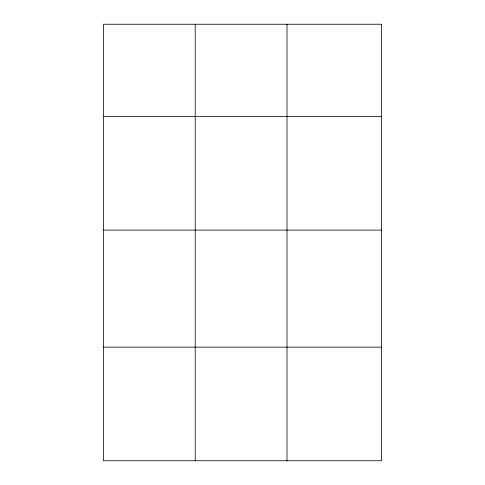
<?xml version="1.0" encoding="UTF-8"?>
<svg xmlns="http://www.w3.org/2000/svg" width="485" height="485" viewBox="0 0 485 485"><rect width="100%" height="100%" fill="white"/><g stroke="black" fill="none" stroke-linecap="round" stroke-linejoin="round"><path stroke-width="0.73" d="M103.444 116.509L381.556 116.509M103.444 230.108L381.556 230.108M103.444 347.151L381.556 347.151M286.999 24.25L286.999 460.75M195.219 24.25L195.219 460.75M381.556 24.25L103.444 24.25L103.444 460.75L381.556 460.75L381.556 24.25"/></g></svg>
